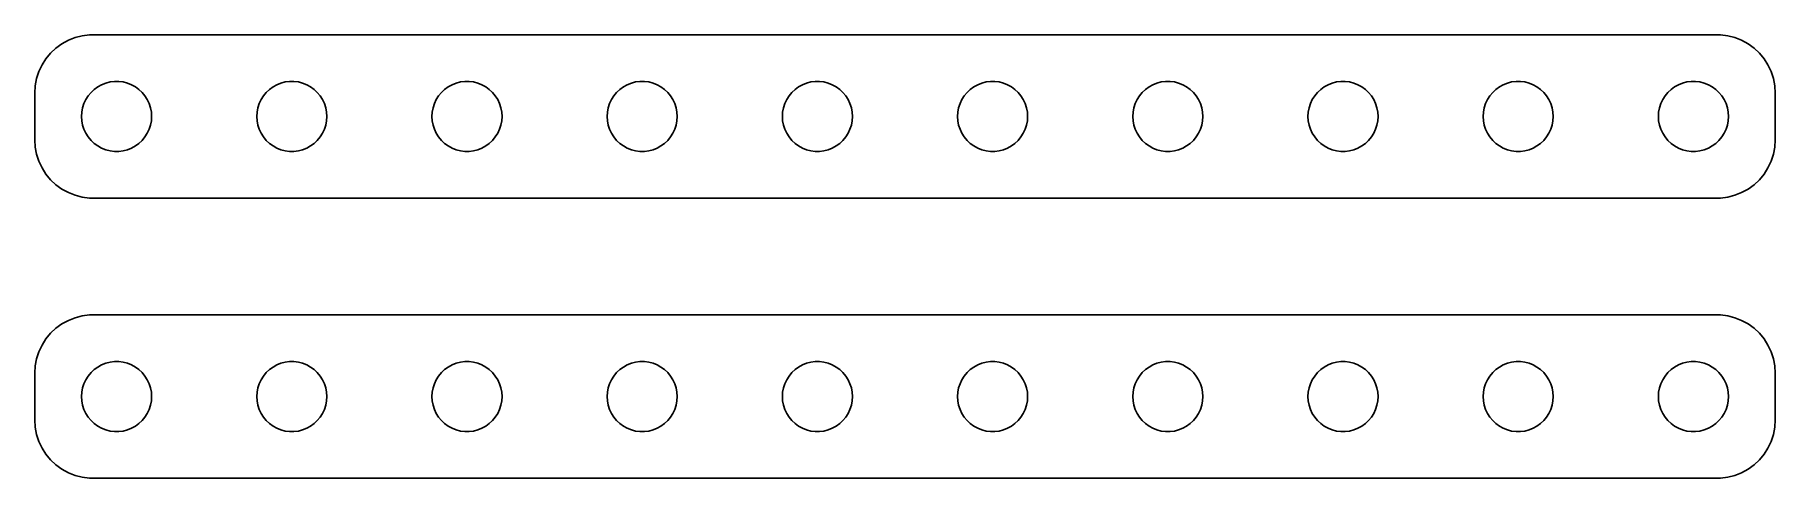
# Model space of a CAD drawing. Header units: metres. Extents: x -74 to 74, y 17 to 55.
import ezdxf

# ---------------------------------------------------------------- set-up
doc = ezdxf.new("R2010")
doc.units = ezdxf.units.M

msp = doc.modelspace()

# ---------------------------------------------------------------- linework, layer by layer
for p, q in [((-72.6871, 53.8526), (-73.1448, 53.4227)), ((-72.1791, 54.2216), (-72.6871, 53.8526)), ((-71.6289, 54.5241), (-72.1791, 54.2216)), ((-71.0451, 54.7553), (-71.6289, 54.5241)), ((-70.4369, 54.9114), (-71.0451, 54.7553)), ((-69.8139, 54.9901), (-70.4369, 54.9114)), ((69.8139, 54.9901), (-69.8139, 54.9901)), ((70.4369, 54.9114), (69.8139, 54.9901)), ((71.0451, 54.7553), (70.4369, 54.9114)), ((71.6289, 54.5241), (71.0451, 54.7553)), ((72.1791, 54.2216), (71.6289, 54.5241)), ((72.6871, 53.8526), (72.1791, 54.2216)), ((73.1448, 53.4227), (72.6871, 53.8526)), ((-73.8815, 52.4088), (-74.1489, 51.8406)), ((-73.5451, 52.9389), (-73.8815, 52.4088)), ((-73.1448, 53.4227), (-73.5451, 52.9389)), ((73.5451, 52.9389), (73.1448, 53.4227)), ((73.8815, 52.4088), (73.5451, 52.9389)), ((74.1489, 51.8406), (73.8815, 52.4088)), ((-74.3429, 51.2434), (-74.4606, 50.6267)), ((-74.1489, 51.8406), (-74.3429, 51.2434)), ((-69.1075, 50.533), (-68.7773, 50.7145)), ((-68.7773, 50.7145), (-68.427, 50.8532)), ((-68.427, 50.8532), (-68.0621, 50.9469)), ((-68.0621, 50.9469), (-67.6884, 50.9941)), ((-67.6884, 50.9941), (-67.3116, 50.9941)), ((-67.3116, 50.9941), (-66.9379, 50.9469)), ((-66.9379, 50.9469), (-66.573, 50.8532)), ((-66.573, 50.8532), (-66.2227, 50.7145)), ((-66.2227, 50.7145), (-65.8925, 50.533)), ((-54.1075, 50.533), (-53.7773, 50.7145)), ((-53.7773, 50.7145), (-53.427, 50.8532)), ((-53.427, 50.8532), (-53.0621, 50.9469)), ((-53.0621, 50.9469), (-52.6884, 50.9941)), ((-52.6884, 50.9941), (-52.3116, 50.9941)), ((-52.3116, 50.9941), (-51.9379, 50.9469)), ((-51.9379, 50.9469), (-51.5729, 50.8532)), ((-51.5729, 50.8532), (-51.2227, 50.7145)), ((-51.2227, 50.7145), (-50.8925, 50.533)), ((-39.1075, 50.533), (-38.7773, 50.7145)), ((-38.7773, 50.7145), (-38.427, 50.8532)), ((-38.427, 50.8532), (-38.0621, 50.9469)), ((-38.0621, 50.9469), (-37.6884, 50.9941)), ((-37.6884, 50.9941), (-37.3116, 50.9941)), ((-37.3116, 50.9941), (-36.9379, 50.9469)), ((-36.9379, 50.9469), (-36.5729, 50.8532)), ((-36.5729, 50.8532), (-36.2227, 50.7145)), ((-36.2227, 50.7145), (-35.8925, 50.533)), ((-24.1075, 50.533), (-23.7773, 50.7145)), ((-23.7773, 50.7145), (-23.427, 50.8532)), ((-23.427, 50.8532), (-23.0621, 50.9469)), ((-23.0621, 50.9469), (-22.6884, 50.9941)), ((-22.6884, 50.9941), (-22.3116, 50.9941)), ((-22.3116, 50.9941), (-21.9379, 50.9469)), ((-21.9379, 50.9469), (-21.5729, 50.8532)), ((-21.5729, 50.8532), (-21.2227, 50.7145)), ((-21.2227, 50.7145), (-20.8925, 50.533)), ((-9.10747, 50.533), (-8.77733, 50.7145)), ((-8.77733, 50.7145), (-8.42705, 50.8532)), ((-8.42705, 50.8532), (-8.06213, 50.9469)), ((-8.06213, 50.9469), (-7.68837, 50.9941)), ((-7.68837, 50.9941), (-7.31161, 50.9941)), ((-7.31161, 50.9941), (-6.93785, 50.9469)), ((-6.93785, 50.9469), (-6.57294, 50.8532)), ((-6.57294, 50.8532), (-6.22266, 50.7145)), ((-6.22266, 50.7145), (-5.89252, 50.533)), ((5.89252, 50.533), (6.22266, 50.7145)), ((6.22266, 50.7145), (6.57294, 50.8532)), ((6.57294, 50.8532), (6.93785, 50.9469)), ((6.93785, 50.9469), (7.31161, 50.9941)), ((7.31161, 50.9941), (7.68837, 50.9941)), ((7.68837, 50.9941), (8.06213, 50.9469)), ((8.06213, 50.9469), (8.42705, 50.8532)), ((8.42705, 50.8532), (8.77733, 50.7145)), ((8.77733, 50.7145), (9.10747, 50.533)), ((20.8925, 50.533), (21.2227, 50.7145)), ((21.2227, 50.7145), (21.5729, 50.8532)), ((21.5729, 50.8532), (21.9379, 50.9469)), ((21.9379, 50.9469), (22.3116, 50.9941)), ((22.3116, 50.9941), (22.6884, 50.9941)), ((22.6884, 50.9941), (23.0621, 50.9469)), ((23.0621, 50.9469), (23.427, 50.8532)), ((23.427, 50.8532), (23.7773, 50.7145)), ((23.7773, 50.7145), (24.1075, 50.533)), ((35.8925, 50.533), (36.2227, 50.7145)), ((36.2227, 50.7145), (36.5729, 50.8532)), ((36.5729, 50.8532), (36.9379, 50.9469)), ((36.9379, 50.9469), (37.3116, 50.9941)), ((37.3116, 50.9941), (37.6884, 50.9941)), ((37.6884, 50.9941), (38.0621, 50.9469)), ((38.0621, 50.9469), (38.427, 50.8532)), ((38.427, 50.8532), (38.7773, 50.7145)), ((38.7773, 50.7145), (39.1075, 50.533)), ((50.8925, 50.533), (51.2227, 50.7145)), ((51.2227, 50.7145), (51.5729, 50.8532)), ((51.5729, 50.8532), (51.9379, 50.9469)), ((51.9379, 50.9469), (52.3116, 50.9941)), ((52.3116, 50.9941), (52.6884, 50.9941)), ((52.6884, 50.9941), (53.0621, 50.9469)), ((53.0621, 50.9469), (53.427, 50.8532)), ((53.427, 50.8532), (53.7773, 50.7145)), ((53.7773, 50.7145), (54.1075, 50.533)), ((65.8925, 50.533), (66.2227, 50.7145)), ((66.2227, 50.7145), (66.573, 50.8532)), ((66.573, 50.8532), (66.9379, 50.9469)), ((66.9379, 50.9469), (67.3116, 50.9941)), ((67.3116, 50.9941), (67.6884, 50.9941)), ((67.6884, 50.9941), (68.0621, 50.9469)), ((68.0621, 50.9469), (68.427, 50.8532)), ((68.427, 50.8532), (68.7773, 50.7145)), ((68.7773, 50.7145), (69.1075, 50.533)), ((74.3429, 51.2434), (74.1489, 51.8406)), ((74.4606, 50.6267), (74.3429, 51.2434)), ((-74.4606, 50.6267), (-74.5, 50)), ((-74.5, 50), (-74.5, 46)), ((-70.2893, 49.1044), (-70.1289, 49.4453)), ((-70.1289, 49.4453), (-69.927, 49.7634)), ((-69.927, 49.7634), (-69.6869, 50.0536)), ((-69.6869, 50.0536), (-69.4123, 50.3115)), ((-69.4123, 50.3115), (-69.1075, 50.533)), ((-65.8925, 50.533), (-65.5877, 50.3115)), ((-65.5877, 50.3115), (-65.3131, 50.0536)), ((-65.3131, 50.0536), (-65.073, 49.7634)), ((-65.073, 49.7634), (-64.8711, 49.4453)), ((-64.8711, 49.4453), (-64.7107, 49.1044)), ((-55.2893, 49.1044), (-55.1289, 49.4453)), ((-55.1289, 49.4453), (-54.927, 49.7634)), ((-54.927, 49.7634), (-54.6869, 50.0536)), ((-54.6869, 50.0536), (-54.4123, 50.3115)), ((-54.4123, 50.3115), (-54.1075, 50.533)), ((-50.8925, 50.533), (-50.5877, 50.3115)), ((-50.5877, 50.3115), (-50.3131, 50.0536)), ((-50.3131, 50.0536), (-50.0729, 49.7634)), ((-50.0729, 49.7634), (-49.8711, 49.4453)), ((-49.8711, 49.4453), (-49.7107, 49.1044)), ((-40.2893, 49.1044), (-40.1289, 49.4453)), ((-40.1289, 49.4453), (-39.927, 49.7634)), ((-39.927, 49.7634), (-39.6869, 50.0536)), ((-39.6869, 50.0536), (-39.4123, 50.3115)), ((-39.4123, 50.3115), (-39.1075, 50.533)), ((-35.8925, 50.533), (-35.5877, 50.3115)), ((-35.5877, 50.3115), (-35.3131, 50.0536)), ((-35.3131, 50.0536), (-35.0729, 49.7634)), ((-35.0729, 49.7634), (-34.8711, 49.4453)), ((-34.8711, 49.4453), (-34.7107, 49.1044)), ((-25.2893, 49.1044), (-25.1289, 49.4453)), ((-25.1289, 49.4453), (-24.927, 49.7634)), ((-24.927, 49.7634), (-24.6869, 50.0536)), ((-24.6869, 50.0536), (-24.4123, 50.3115)), ((-24.4123, 50.3115), (-24.1075, 50.533)), ((-20.8925, 50.533), (-20.5877, 50.3115)), ((-20.5877, 50.3115), (-20.3131, 50.0536)), ((-20.3131, 50.0536), (-20.0729, 49.7634)), ((-20.0729, 49.7634), (-19.8711, 49.4453)), ((-19.8711, 49.4453), (-19.7107, 49.1044)), ((-10.2893, 49.1044), (-10.1289, 49.4453)), ((-10.1289, 49.4453), (-9.92705, 49.7634)), ((-9.92705, 49.7634), (-9.6869, 50.0536)), ((-9.6869, 50.0536), (-9.41226, 50.3115)), ((-9.41226, 50.3115), (-9.10747, 50.533)), ((-5.89252, 50.533), (-5.58772, 50.3115)), ((-5.58772, 50.3115), (-5.31308, 50.0536)), ((-5.31308, 50.0536), (-5.07294, 49.7634)), ((-5.07294, 49.7634), (-4.87108, 49.4453)), ((-4.87108, 49.4453), (-4.71066, 49.1044)), ((4.71066, 49.1044), (4.87108, 49.4453)), ((4.87108, 49.4453), (5.07294, 49.7634)), ((5.07294, 49.7634), (5.31308, 50.0536)), ((5.31308, 50.0536), (5.58772, 50.3115)), ((5.58772, 50.3115), (5.89252, 50.533)), ((9.10747, 50.533), (9.41226, 50.3115)), ((9.41226, 50.3115), (9.6869, 50.0536)), ((9.6869, 50.0536), (9.92705, 49.7634)), ((9.92705, 49.7634), (10.1289, 49.4453)), ((10.1289, 49.4453), (10.2893, 49.1044)), ((19.7107, 49.1044), (19.8711, 49.4453)), ((19.8711, 49.4453), (20.0729, 49.7634)), ((20.0729, 49.7634), (20.3131, 50.0536)), ((20.3131, 50.0536), (20.5877, 50.3115)), ((20.5877, 50.3115), (20.8925, 50.533)), ((24.1075, 50.533), (24.4123, 50.3115)), ((24.4123, 50.3115), (24.6869, 50.0536)), ((24.6869, 50.0536), (24.927, 49.7634)), ((24.927, 49.7634), (25.1289, 49.4453)), ((25.1289, 49.4453), (25.2893, 49.1044)), ((34.7107, 49.1044), (34.8711, 49.4453)), ((34.8711, 49.4453), (35.0729, 49.7634)), ((35.0729, 49.7634), (35.3131, 50.0536)), ((35.3131, 50.0536), (35.5877, 50.3115)), ((35.5877, 50.3115), (35.8925, 50.533)), ((39.1075, 50.533), (39.4123, 50.3115)), ((39.4123, 50.3115), (39.6869, 50.0536)), ((39.6869, 50.0536), (39.927, 49.7634)), ((39.927, 49.7634), (40.1289, 49.4453)), ((40.1289, 49.4453), (40.2893, 49.1044)), ((49.7107, 49.1044), (49.8711, 49.4453)), ((49.8711, 49.4453), (50.0729, 49.7634)), ((50.0729, 49.7634), (50.3131, 50.0536)), ((50.3131, 50.0536), (50.5877, 50.3115)), ((50.5877, 50.3115), (50.8925, 50.533)), ((54.1075, 50.533), (54.4123, 50.3115)), ((54.4123, 50.3115), (54.6869, 50.0536)), ((54.6869, 50.0536), (54.927, 49.7634)), ((54.927, 49.7634), (55.1289, 49.4453)), ((55.1289, 49.4453), (55.2893, 49.1044)), ((64.7107, 49.1044), (64.8711, 49.4453)), ((64.8711, 49.4453), (65.073, 49.7634)), ((65.073, 49.7634), (65.3131, 50.0536)), ((65.3131, 50.0536), (65.5877, 50.3115)), ((65.5877, 50.3115), (65.8925, 50.533)), ((69.1075, 50.533), (69.4123, 50.3115)), ((69.4123, 50.3115), (69.6869, 50.0536)), ((69.6869, 50.0536), (69.927, 49.7634)), ((69.927, 49.7634), (70.1289, 49.4453)), ((70.1289, 49.4453), (70.2893, 49.1044)), ((74.5, 50), (74.4606, 50.6267)), ((74.5, 46), (74.5, 50)), ((-70.5, 48), (-70.4763, 48.376)), ((-70.4763, 47.624), (-70.5, 48)), ((-70.4763, 48.376), (-70.4057, 48.7461)), ((-70.4057, 48.7461), (-70.2893, 49.1044)), ((-64.7107, 49.1044), (-64.5943, 48.7461)), ((-64.5943, 48.7461), (-64.5237, 48.376)), ((-64.5237, 48.376), (-64.5, 48)), ((-64.5, 48), (-64.5237, 47.624)), ((-55.5, 48), (-55.4763, 48.376)), ((-55.4763, 47.624), (-55.5, 48)), ((-55.4763, 48.376), (-55.4057, 48.7461)), ((-55.4057, 48.7461), (-55.2893, 49.1044)), ((-49.7107, 49.1044), (-49.5942, 48.7461)), ((-49.5942, 48.7461), (-49.5237, 48.376)), ((-49.5237, 48.376), (-49.5, 48)), ((-49.5, 48), (-49.5237, 47.624)), ((-40.5, 48), (-40.4763, 48.376)), ((-40.4763, 47.624), (-40.5, 48)), ((-40.4763, 48.376), (-40.4057, 48.7461)), ((-40.4057, 48.7461), (-40.2893, 49.1044)), ((-34.7107, 49.1044), (-34.5942, 48.7461)), ((-34.5942, 48.7461), (-34.5237, 48.376)), ((-34.5237, 48.376), (-34.5, 48)), ((-34.5, 48), (-34.5237, 47.624)), ((-25.5, 48), (-25.4763, 48.376)), ((-25.4763, 47.624), (-25.5, 48)), ((-25.4763, 48.376), (-25.4057, 48.7461)), ((-25.4057, 48.7461), (-25.2893, 49.1044)), ((-19.7107, 49.1044), (-19.5942, 48.7461)), ((-19.5942, 48.7461), (-19.5237, 48.376)), ((-19.5237, 48.376), (-19.5, 48)), ((-19.5, 48), (-19.5237, 47.624)), ((-10.5, 48), (-10.4763, 48.376)), ((-10.4763, 47.624), (-10.5, 48)), ((-10.4763, 48.376), (-10.4057, 48.7461)), ((-10.4057, 48.7461), (-10.2893, 49.1044)), ((-4.71066, 49.1044), (-4.59424, 48.7461)), ((-4.59424, 48.7461), (-4.52365, 48.376)), ((-4.52365, 48.376), (-4.5, 48)), ((-4.5, 48), (-4.52365, 47.624)), ((4.5, 48), (4.52365, 48.376)), ((4.52365, 47.624), (4.5, 48)), ((4.52365, 48.376), (4.59424, 48.7461)), ((4.59424, 48.7461), (4.71066, 49.1044)), ((10.2893, 49.1044), (10.4057, 48.7461)), ((10.4057, 48.7461), (10.4763, 48.376)), ((10.4763, 48.376), (10.5, 48)), ((10.5, 48), (10.4763, 47.624)), ((19.5, 48), (19.5237, 48.376)), ((19.5237, 47.624), (19.5, 48)), ((19.5237, 48.376), (19.5942, 48.7461)), ((19.5942, 48.7461), (19.7107, 49.1044)), ((25.2893, 49.1044), (25.4057, 48.7461)), ((25.4057, 48.7461), (25.4763, 48.376)), ((25.4763, 48.376), (25.5, 48)), ((25.5, 48), (25.4763, 47.624)), ((34.5, 48), (34.5237, 48.376)), ((34.5237, 47.624), (34.5, 48)), ((34.5237, 48.376), (34.5942, 48.7461)), ((34.5942, 48.7461), (34.7107, 49.1044)), ((40.2893, 49.1044), (40.4057, 48.7461)), ((40.4057, 48.7461), (40.4763, 48.376)), ((40.4763, 48.376), (40.5, 48)), ((40.5, 48), (40.4763, 47.624)), ((49.5, 48), (49.5237, 48.376)), ((49.5237, 47.624), (49.5, 48)), ((49.5237, 48.376), (49.5942, 48.7461)), ((49.5942, 48.7461), (49.7107, 49.1044)), ((55.2893, 49.1044), (55.4057, 48.7461)), ((55.4057, 48.7461), (55.4763, 48.376)), ((55.4763, 48.376), (55.5, 48)), ((55.5, 48), (55.4763, 47.624)), ((64.5, 48), (64.5237, 48.376)), ((64.5237, 47.624), (64.5, 48)), ((64.5237, 48.376), (64.5943, 48.7461)), ((64.5943, 48.7461), (64.7107, 49.1044)), ((70.2893, 49.1044), (70.4057, 48.7461)), ((70.4057, 48.7461), (70.4763, 48.376)), ((70.4763, 48.376), (70.5, 48)), ((70.5, 48), (70.4763, 47.624)), ((-70.4057, 47.2539), (-70.4763, 47.624)), ((-70.2893, 46.8956), (-70.4057, 47.2539)), ((-70.1289, 46.5547), (-70.2893, 46.8956)), ((-69.927, 46.2366), (-70.1289, 46.5547)), ((-69.6869, 45.9464), (-69.927, 46.2366)), ((-65.073, 46.2366), (-65.3131, 45.9464)), ((-64.8711, 46.5547), (-65.073, 46.2366)), ((-64.7107, 46.8956), (-64.8711, 46.5547)), ((-64.5943, 47.2539), (-64.7107, 46.8956)), ((-64.5237, 47.624), (-64.5943, 47.2539)), ((-55.4057, 47.2539), (-55.4763, 47.624)), ((-55.2893, 46.8956), (-55.4057, 47.2539)), ((-55.1289, 46.5547), (-55.2893, 46.8956)), ((-54.927, 46.2366), (-55.1289, 46.5547)), ((-54.6869, 45.9464), (-54.927, 46.2366)), ((-50.0729, 46.2366), (-50.3131, 45.9464)), ((-49.8711, 46.5547), (-50.0729, 46.2366)), ((-49.7107, 46.8956), (-49.8711, 46.5547)), ((-49.5942, 47.2539), (-49.7107, 46.8956)), ((-49.5237, 47.624), (-49.5942, 47.2539)), ((-40.4057, 47.2539), (-40.4763, 47.624)), ((-40.2893, 46.8956), (-40.4057, 47.2539)), ((-40.1289, 46.5547), (-40.2893, 46.8956)), ((-39.927, 46.2366), (-40.1289, 46.5547)), ((-39.6869, 45.9464), (-39.927, 46.2366)), ((-35.0729, 46.2366), (-35.3131, 45.9464)), ((-34.8711, 46.5547), (-35.0729, 46.2366)), ((-34.7107, 46.8956), (-34.8711, 46.5547)), ((-34.5942, 47.2539), (-34.7107, 46.8956)), ((-34.5237, 47.624), (-34.5942, 47.2539)), ((-25.4057, 47.2539), (-25.4763, 47.624)), ((-25.2893, 46.8956), (-25.4057, 47.2539)), ((-25.1289, 46.5547), (-25.2893, 46.8956)), ((-24.927, 46.2366), (-25.1289, 46.5547)), ((-24.6869, 45.9464), (-24.927, 46.2366)), ((-20.0729, 46.2366), (-20.3131, 45.9464)), ((-19.8711, 46.5547), (-20.0729, 46.2366)), ((-19.7107, 46.8956), (-19.8711, 46.5547)), ((-19.5942, 47.2539), (-19.7107, 46.8956)), ((-19.5237, 47.624), (-19.5942, 47.2539)), ((-10.4057, 47.2539), (-10.4763, 47.624)), ((-10.2893, 46.8956), (-10.4057, 47.2539)), ((-10.1289, 46.5547), (-10.2893, 46.8956)), ((-9.92705, 46.2366), (-10.1289, 46.5547)), ((-9.6869, 45.9464), (-9.92705, 46.2366)), ((-5.07294, 46.2366), (-5.31308, 45.9464)), ((-4.87108, 46.5547), (-5.07294, 46.2366)), ((-4.71066, 46.8956), (-4.87108, 46.5547)), ((-4.59424, 47.2539), (-4.71066, 46.8956)), ((-4.52365, 47.624), (-4.59424, 47.2539)), ((4.59424, 47.2539), (4.52365, 47.624)), ((4.71066, 46.8956), (4.59424, 47.2539)), ((4.87108, 46.5547), (4.71066, 46.8956)), ((5.07294, 46.2366), (4.87108, 46.5547)), ((5.31308, 45.9464), (5.07294, 46.2366)), ((9.92705, 46.2366), (9.6869, 45.9464)), ((10.1289, 46.5547), (9.92705, 46.2366)), ((10.2893, 46.8956), (10.1289, 46.5547)), ((10.4057, 47.2539), (10.2893, 46.8956)), ((10.4763, 47.624), (10.4057, 47.2539)), ((19.5942, 47.2539), (19.5237, 47.624)), ((19.7107, 46.8956), (19.5942, 47.2539)), ((19.8711, 46.5547), (19.7107, 46.8956)), ((20.0729, 46.2366), (19.8711, 46.5547)), ((20.3131, 45.9464), (20.0729, 46.2366)), ((24.927, 46.2366), (24.6869, 45.9464)), ((25.1289, 46.5547), (24.927, 46.2366)), ((25.2893, 46.8956), (25.1289, 46.5547)), ((25.4057, 47.2539), (25.2893, 46.8956)), ((25.4763, 47.624), (25.4057, 47.2539)), ((34.5942, 47.2539), (34.5237, 47.624)), ((34.7107, 46.8956), (34.5942, 47.2539)), ((34.8711, 46.5547), (34.7107, 46.8956)), ((35.0729, 46.2366), (34.8711, 46.5547)), ((35.3131, 45.9464), (35.0729, 46.2366)), ((39.927, 46.2366), (39.6869, 45.9464)), ((40.1289, 46.5547), (39.927, 46.2366)), ((40.2893, 46.8956), (40.1289, 46.5547)), ((40.4057, 47.2539), (40.2893, 46.8956)), ((40.4763, 47.624), (40.4057, 47.2539)), ((49.5942, 47.2539), (49.5237, 47.624)), ((49.7107, 46.8956), (49.5942, 47.2539)), ((49.8711, 46.5547), (49.7107, 46.8956)), ((50.0729, 46.2366), (49.8711, 46.5547)), ((50.3131, 45.9464), (50.0729, 46.2366)), ((54.927, 46.2366), (54.6869, 45.9464)), ((55.1289, 46.5547), (54.927, 46.2366)), ((55.2893, 46.8956), (55.1289, 46.5547)), ((55.4057, 47.2539), (55.2893, 46.8956)), ((55.4763, 47.624), (55.4057, 47.2539)), ((64.5943, 47.2539), (64.5237, 47.624)), ((64.7107, 46.8956), (64.5943, 47.2539)), ((64.8711, 46.5547), (64.7107, 46.8956)), ((65.073, 46.2366), (64.8711, 46.5547)), ((65.3131, 45.9464), (65.073, 46.2366)), ((69.927, 46.2366), (69.6869, 45.9464)), ((70.1289, 46.5547), (69.927, 46.2366)), ((70.2893, 46.8956), (70.1289, 46.5547)), ((70.4057, 47.2539), (70.2893, 46.8956)), ((70.4763, 47.624), (70.4057, 47.2539)), ((-74.5, 46), (-74.4606, 45.3733)), ((-74.4606, 45.3733), (-74.3429, 44.7566)), ((-74.3429, 44.7566), (-74.1489, 44.1594)), ((-69.4123, 45.6885), (-69.6869, 45.9464)), ((-69.1075, 45.467), (-69.4123, 45.6885)), ((-68.7773, 45.2855), (-69.1075, 45.467)), ((-68.427, 45.1468), (-68.7773, 45.2855)), ((-68.0621, 45.0531), (-68.427, 45.1468)), ((-67.6884, 45.0059), (-68.0621, 45.0531)), ((-67.3116, 45.0059), (-67.6884, 45.0059)), ((-66.9379, 45.0531), (-67.3116, 45.0059)), ((-66.573, 45.1468), (-66.9379, 45.0531)), ((-66.2227, 45.2855), (-66.573, 45.1468)), ((-65.8925, 45.467), (-66.2227, 45.2855)), ((-65.5877, 45.6885), (-65.8925, 45.467)), ((-65.3131, 45.9464), (-65.5877, 45.6885)), ((-54.4123, 45.6885), (-54.6869, 45.9464)), ((-54.1075, 45.467), (-54.4123, 45.6885)), ((-53.7773, 45.2855), (-54.1075, 45.467)), ((-53.427, 45.1468), (-53.7773, 45.2855)), ((-53.0621, 45.0531), (-53.427, 45.1468)), ((-52.6884, 45.0059), (-53.0621, 45.0531)), ((-52.3116, 45.0059), (-52.6884, 45.0059)), ((-51.9379, 45.0531), (-52.3116, 45.0059)), ((-51.5729, 45.1468), (-51.9379, 45.0531)), ((-51.2227, 45.2855), (-51.5729, 45.1468)), ((-50.8925, 45.467), (-51.2227, 45.2855)), ((-50.5877, 45.6885), (-50.8925, 45.467)), ((-50.3131, 45.9464), (-50.5877, 45.6885)), ((-39.4123, 45.6885), (-39.6869, 45.9464)), ((-39.1075, 45.467), (-39.4123, 45.6885)), ((-38.7773, 45.2855), (-39.1075, 45.467)), ((-38.427, 45.1468), (-38.7773, 45.2855)), ((-38.0621, 45.0531), (-38.427, 45.1468)), ((-37.6884, 45.0059), (-38.0621, 45.0531)), ((-37.3116, 45.0059), (-37.6884, 45.0059)), ((-36.9379, 45.0531), (-37.3116, 45.0059)), ((-36.5729, 45.1468), (-36.9379, 45.0531)), ((-36.2227, 45.2855), (-36.5729, 45.1468)), ((-35.8925, 45.467), (-36.2227, 45.2855)), ((-35.5877, 45.6885), (-35.8925, 45.467)), ((-35.3131, 45.9464), (-35.5877, 45.6885)), ((-24.4123, 45.6885), (-24.6869, 45.9464)), ((-24.1075, 45.467), (-24.4123, 45.6885)), ((-23.7773, 45.2855), (-24.1075, 45.467)), ((-23.427, 45.1468), (-23.7773, 45.2855)), ((-23.0621, 45.0531), (-23.427, 45.1468)), ((-22.6884, 45.0059), (-23.0621, 45.0531)), ((-22.3116, 45.0059), (-22.6884, 45.0059)), ((-21.9379, 45.0531), (-22.3116, 45.0059)), ((-21.5729, 45.1468), (-21.9379, 45.0531)), ((-21.2227, 45.2855), (-21.5729, 45.1468)), ((-20.8925, 45.467), (-21.2227, 45.2855)), ((-20.5877, 45.6885), (-20.8925, 45.467)), ((-20.3131, 45.9464), (-20.5877, 45.6885)), ((-9.41226, 45.6885), (-9.6869, 45.9464)), ((-9.10747, 45.467), (-9.41226, 45.6885)), ((-8.77733, 45.2855), (-9.10747, 45.467)), ((-8.42705, 45.1468), (-8.77733, 45.2855)), ((-8.06213, 45.0531), (-8.42705, 45.1468)), ((-7.68837, 45.0059), (-8.06213, 45.0531)), ((-7.31161, 45.0059), (-7.68837, 45.0059)), ((-6.93785, 45.0531), (-7.31161, 45.0059)), ((-6.57294, 45.1468), (-6.93785, 45.0531)), ((-6.22266, 45.2855), (-6.57294, 45.1468)), ((-5.89252, 45.467), (-6.22266, 45.2855)), ((-5.58772, 45.6885), (-5.89252, 45.467)), ((-5.31308, 45.9464), (-5.58772, 45.6885)), ((5.58772, 45.6885), (5.31308, 45.9464)), ((5.89252, 45.467), (5.58772, 45.6885)), ((6.22266, 45.2855), (5.89252, 45.467)), ((6.57294, 45.1468), (6.22266, 45.2855)), ((6.93785, 45.0531), (6.57294, 45.1468)), ((7.31161, 45.0059), (6.93785, 45.0531)), ((7.68837, 45.0059), (7.31161, 45.0059)), ((8.06213, 45.0531), (7.68837, 45.0059)), ((8.42705, 45.1468), (8.06213, 45.0531)), ((8.77733, 45.2855), (8.42705, 45.1468)), ((9.10747, 45.467), (8.77733, 45.2855)), ((9.41226, 45.6885), (9.10747, 45.467)), ((9.6869, 45.9464), (9.41226, 45.6885)), ((20.5877, 45.6885), (20.3131, 45.9464)), ((20.8925, 45.467), (20.5877, 45.6885)), ((21.2227, 45.2855), (20.8925, 45.467)), ((21.5729, 45.1468), (21.2227, 45.2855)), ((21.9379, 45.0531), (21.5729, 45.1468)), ((22.3116, 45.0059), (21.9379, 45.0531)), ((22.6884, 45.0059), (22.3116, 45.0059)), ((23.0621, 45.0531), (22.6884, 45.0059)), ((23.427, 45.1468), (23.0621, 45.0531)), ((23.7773, 45.2855), (23.427, 45.1468)), ((24.1075, 45.467), (23.7773, 45.2855)), ((24.4123, 45.6885), (24.1075, 45.467)), ((24.6869, 45.9464), (24.4123, 45.6885)), ((35.5877, 45.6885), (35.3131, 45.9464)), ((35.8925, 45.467), (35.5877, 45.6885)), ((36.2227, 45.2855), (35.8925, 45.467)), ((36.5729, 45.1468), (36.2227, 45.2855)), ((36.9379, 45.0531), (36.5729, 45.1468)), ((37.3116, 45.0059), (36.9379, 45.0531)), ((37.6884, 45.0059), (37.3116, 45.0059)), ((38.0621, 45.0531), (37.6884, 45.0059)), ((38.427, 45.1468), (38.0621, 45.0531)), ((38.7773, 45.2855), (38.427, 45.1468)), ((39.1075, 45.467), (38.7773, 45.2855)), ((39.4123, 45.6885), (39.1075, 45.467)), ((39.6869, 45.9464), (39.4123, 45.6885)), ((50.5877, 45.6885), (50.3131, 45.9464)), ((50.8925, 45.467), (50.5877, 45.6885)), ((51.2227, 45.2855), (50.8925, 45.467)), ((51.5729, 45.1468), (51.2227, 45.2855)), ((51.9379, 45.0531), (51.5729, 45.1468)), ((52.3116, 45.0059), (51.9379, 45.0531)), ((52.6884, 45.0059), (52.3116, 45.0059)), ((53.0621, 45.0531), (52.6884, 45.0059)), ((53.427, 45.1468), (53.0621, 45.0531)), ((53.7773, 45.2855), (53.427, 45.1468)), ((54.1075, 45.467), (53.7773, 45.2855)), ((54.4123, 45.6885), (54.1075, 45.467)), ((54.6869, 45.9464), (54.4123, 45.6885)), ((65.5877, 45.6885), (65.3131, 45.9464)), ((65.8925, 45.467), (65.5877, 45.6885)), ((66.2227, 45.2855), (65.8925, 45.467)), ((66.573, 45.1468), (66.2227, 45.2855)), ((66.9379, 45.0531), (66.573, 45.1468)), ((67.3116, 45.0059), (66.9379, 45.0531)), ((67.6884, 45.0059), (67.3116, 45.0059)), ((68.0621, 45.0531), (67.6884, 45.0059)), ((68.427, 45.1468), (68.0621, 45.0531)), ((68.7773, 45.2855), (68.427, 45.1468)), ((69.1075, 45.467), (68.7773, 45.2855)), ((69.4123, 45.6885), (69.1075, 45.467)), ((69.6869, 45.9464), (69.4123, 45.6885)), ((74.1489, 44.1594), (74.3429, 44.7566)), ((74.3429, 44.7566), (74.4606, 45.3733)), ((74.4606, 45.3733), (74.5, 46)), ((-74.1489, 44.1594), (-73.8815, 43.5912)), ((-73.8815, 43.5912), (-73.5451, 43.0611)), ((73.5451, 43.0611), (73.8815, 43.5912)), ((73.8815, 43.5912), (74.1489, 44.1594)), ((-73.5451, 43.0611), (-73.1448, 42.5773)), ((-73.1448, 42.5773), (-72.6871, 42.1474)), ((-72.6871, 42.1474), (-72.1791, 41.7784)), ((-72.1791, 41.7784), (-71.6289, 41.4759)), ((71.6289, 41.4759), (72.1791, 41.7784)), ((72.1791, 41.7784), (72.6871, 42.1474)), ((72.6871, 42.1474), (73.1448, 42.5773)), ((73.1448, 42.5773), (73.5451, 43.0611)), ((-71.6289, 41.4759), (-71.0451, 41.2447)), ((-71.0451, 41.2447), (-70.4369, 41.0886)), ((-70.4369, 41.0886), (-69.8139, 41.0099)), ((-69.8139, 41.0099), (69.8139, 41.0099)), ((69.8139, 41.0099), (70.4369, 41.0886)), ((70.4369, 41.0886), (71.0451, 41.2447)), ((71.0451, 41.2447), (71.6289, 41.4759)), ((-72.6871, 29.8526), (-73.1448, 29.4227)), ((-72.1791, 30.2216), (-72.6871, 29.8526)), ((-71.6289, 30.5241), (-72.1791, 30.2216)), ((-71.0451, 30.7553), (-71.6289, 30.5241)), ((-70.4369, 30.9114), (-71.0451, 30.7553)), ((-69.8139, 30.9901), (-70.4369, 30.9114)), ((69.8139, 30.9901), (-69.8139, 30.9901)), ((70.4369, 30.9114), (69.8139, 30.9901)), ((71.0451, 30.7553), (70.4369, 30.9114)), ((71.6289, 30.5241), (71.0451, 30.7553)), ((72.1791, 30.2216), (71.6289, 30.5241)), ((72.6871, 29.8526), (72.1791, 30.2216)), ((73.1448, 29.4227), (72.6871, 29.8526)), ((-73.8815, 28.4088), (-74.1489, 27.8406)), ((-73.5451, 28.9389), (-73.8815, 28.4088)), ((-73.1448, 29.4227), (-73.5451, 28.9389)), ((73.5451, 28.9389), (73.1448, 29.4227)), ((73.8815, 28.4088), (73.5451, 28.9389)), ((74.1489, 27.8406), (73.8815, 28.4088)), ((-74.3429, 27.2434), (-74.4606, 26.6267)), ((-74.1489, 27.8406), (-74.3429, 27.2434)), ((-68.7773, 26.7145), (-68.427, 26.8532)), ((-68.427, 26.8532), (-68.0621, 26.9469)), ((-68.0621, 26.9469), (-67.6884, 26.9941)), ((-67.6884, 26.9941), (-67.3116, 26.9941)), ((-67.3116, 26.9941), (-66.9379, 26.9469)), ((-66.9379, 26.9469), (-66.573, 26.8532)), ((-66.573, 26.8532), (-66.2227, 26.7145)), ((-53.7773, 26.7145), (-53.427, 26.8532)), ((-53.427, 26.8532), (-53.0621, 26.9469)), ((-53.0621, 26.9469), (-52.6884, 26.9941)), ((-52.6884, 26.9941), (-52.3116, 26.9941)), ((-52.3116, 26.9941), (-51.9379, 26.9469)), ((-51.9379, 26.9469), (-51.5729, 26.8532)), ((-51.5729, 26.8532), (-51.2227, 26.7145)), ((-38.7773, 26.7145), (-38.427, 26.8532)), ((-38.427, 26.8532), (-38.0621, 26.9469)), ((-38.0621, 26.9469), (-37.6884, 26.9941)), ((-37.6884, 26.9941), (-37.3116, 26.9941)), ((-37.3116, 26.9941), (-36.9379, 26.9469)), ((-36.9379, 26.9469), (-36.5729, 26.8532)), ((-36.5729, 26.8532), (-36.2227, 26.7145)), ((-23.7773, 26.7145), (-23.427, 26.8532)), ((-23.427, 26.8532), (-23.0621, 26.9469)), ((-23.0621, 26.9469), (-22.6884, 26.9941)), ((-22.6884, 26.9941), (-22.3116, 26.9941)), ((-22.3116, 26.9941), (-21.9379, 26.9469)), ((-21.9379, 26.9469), (-21.5729, 26.8532)), ((-21.5729, 26.8532), (-21.2227, 26.7145)), ((-8.77733, 26.7145), (-8.42705, 26.8532)), ((-8.42705, 26.8532), (-8.06213, 26.9469)), ((-8.06213, 26.9469), (-7.68837, 26.9941)), ((-7.68837, 26.9941), (-7.31161, 26.9941)), ((-7.31161, 26.9941), (-6.93785, 26.9469)), ((-6.93785, 26.9469), (-6.57294, 26.8532)), ((-6.57294, 26.8532), (-6.22266, 26.7145)), ((6.22266, 26.7145), (6.57294, 26.8532)), ((6.57294, 26.8532), (6.93785, 26.9469)), ((6.93785, 26.9469), (7.31161, 26.9941)), ((7.31161, 26.9941), (7.68837, 26.9941)), ((7.68837, 26.9941), (8.06213, 26.9469)), ((8.06213, 26.9469), (8.42705, 26.8532)), ((8.42705, 26.8532), (8.77733, 26.7145)), ((21.2227, 26.7145), (21.5729, 26.8532)), ((21.5729, 26.8532), (21.9379, 26.9469)), ((21.9379, 26.9469), (22.3116, 26.9941)), ((22.3116, 26.9941), (22.6884, 26.9941)), ((22.6884, 26.9941), (23.0621, 26.9469)), ((23.0621, 26.9469), (23.427, 26.8532)), ((23.427, 26.8532), (23.7773, 26.7145)), ((36.2227, 26.7145), (36.5729, 26.8532)), ((36.5729, 26.8532), (36.9379, 26.9469)), ((36.9379, 26.9469), (37.3116, 26.9941)), ((37.3116, 26.9941), (37.6884, 26.9941)), ((37.6884, 26.9941), (38.0621, 26.9469)), ((38.0621, 26.9469), (38.427, 26.8532)), ((38.427, 26.8532), (38.7773, 26.7145)), ((51.2227, 26.7145), (51.5729, 26.8532)), ((51.5729, 26.8532), (51.9379, 26.9469)), ((51.9379, 26.9469), (52.3116, 26.9941)), ((52.3116, 26.9941), (52.6884, 26.9941)), ((52.6884, 26.9941), (53.0621, 26.9469)), ((53.0621, 26.9469), (53.427, 26.8532)), ((53.427, 26.8532), (53.7773, 26.7145)), ((66.2227, 26.7145), (66.573, 26.8532)), ((66.573, 26.8532), (66.9379, 26.9469)), ((66.9379, 26.9469), (67.3116, 26.9941)), ((67.3116, 26.9941), (67.6884, 26.9941)), ((67.6884, 26.9941), (68.0621, 26.9469)), ((68.0621, 26.9469), (68.427, 26.8532)), ((68.427, 26.8532), (68.7773, 26.7145)), ((74.3429, 27.2434), (74.1489, 27.8406)), ((74.4606, 26.6267), (74.3429, 27.2434)), ((-74.4606, 26.6267), (-74.5, 26)), ((-74.5, 26), (-74.5, 22)), ((-70.2893, 25.1044), (-70.1289, 25.4453)), ((-70.1289, 25.4453), (-69.927, 25.7634)), ((-69.927, 25.7634), (-69.6869, 26.0536)), ((-69.6869, 26.0536), (-69.4123, 26.3115)), ((-69.4123, 26.3115), (-69.1075, 26.533)), ((-69.1075, 26.533), (-68.7773, 26.7145)), ((-66.2227, 26.7145), (-65.8925, 26.533)), ((-65.8925, 26.533), (-65.5877, 26.3115)), ((-65.5877, 26.3115), (-65.3131, 26.0536)), ((-65.3131, 26.0536), (-65.073, 25.7634)), ((-65.073, 25.7634), (-64.8711, 25.4453)), ((-64.8711, 25.4453), (-64.7107, 25.1044)), ((-55.2893, 25.1044), (-55.1289, 25.4453)), ((-55.1289, 25.4453), (-54.927, 25.7634)), ((-54.927, 25.7634), (-54.6869, 26.0536)), ((-54.6869, 26.0536), (-54.4123, 26.3115)), ((-54.4123, 26.3115), (-54.1075, 26.533)), ((-54.1075, 26.533), (-53.7773, 26.7145)), ((-51.2227, 26.7145), (-50.8925, 26.533)), ((-50.8925, 26.533), (-50.5877, 26.3115)), ((-50.5877, 26.3115), (-50.3131, 26.0536)), ((-50.3131, 26.0536), (-50.0729, 25.7634)), ((-50.0729, 25.7634), (-49.8711, 25.4453)), ((-49.8711, 25.4453), (-49.7107, 25.1044)), ((-40.2893, 25.1044), (-40.1289, 25.4453)), ((-40.1289, 25.4453), (-39.927, 25.7634)), ((-39.927, 25.7634), (-39.6869, 26.0536)), ((-39.6869, 26.0536), (-39.4123, 26.3115)), ((-39.4123, 26.3115), (-39.1075, 26.533)), ((-39.1075, 26.533), (-38.7773, 26.7145)), ((-36.2227, 26.7145), (-35.8925, 26.533)), ((-35.8925, 26.533), (-35.5877, 26.3115)), ((-35.5877, 26.3115), (-35.3131, 26.0536)), ((-35.3131, 26.0536), (-35.0729, 25.7634)), ((-35.0729, 25.7634), (-34.8711, 25.4453)), ((-34.8711, 25.4453), (-34.7107, 25.1044)), ((-25.2893, 25.1044), (-25.1289, 25.4453)), ((-25.1289, 25.4453), (-24.927, 25.7634)), ((-24.927, 25.7634), (-24.6869, 26.0536)), ((-24.6869, 26.0536), (-24.4123, 26.3115)), ((-24.4123, 26.3115), (-24.1075, 26.533)), ((-24.1075, 26.533), (-23.7773, 26.7145)), ((-21.2227, 26.7145), (-20.8925, 26.533)), ((-20.8925, 26.533), (-20.5877, 26.3115)), ((-20.5877, 26.3115), (-20.3131, 26.0536)), ((-20.3131, 26.0536), (-20.0729, 25.7634)), ((-20.0729, 25.7634), (-19.8711, 25.4453)), ((-19.8711, 25.4453), (-19.7107, 25.1044)), ((-10.2893, 25.1044), (-10.1289, 25.4453)), ((-10.1289, 25.4453), (-9.92705, 25.7634)), ((-9.92705, 25.7634), (-9.6869, 26.0536)), ((-9.6869, 26.0536), (-9.41226, 26.3115)), ((-9.41226, 26.3115), (-9.10747, 26.533)), ((-9.10747, 26.533), (-8.77733, 26.7145)), ((-6.22266, 26.7145), (-5.89252, 26.533)), ((-5.89252, 26.533), (-5.58772, 26.3115)), ((-5.58772, 26.3115), (-5.31308, 26.0536)), ((-5.31308, 26.0536), (-5.07294, 25.7634)), ((-5.07294, 25.7634), (-4.87108, 25.4453)), ((-4.87108, 25.4453), (-4.71066, 25.1044)), ((4.71066, 25.1044), (4.87108, 25.4453)), ((4.87108, 25.4453), (5.07294, 25.7634)), ((5.07294, 25.7634), (5.31308, 26.0536)), ((5.31308, 26.0536), (5.58772, 26.3115)), ((5.58772, 26.3115), (5.89252, 26.533)), ((5.89252, 26.533), (6.22266, 26.7145)), ((8.77733, 26.7145), (9.10747, 26.533)), ((9.10747, 26.533), (9.41226, 26.3115)), ((9.41226, 26.3115), (9.6869, 26.0536)), ((9.6869, 26.0536), (9.92705, 25.7634)), ((9.92705, 25.7634), (10.1289, 25.4453)), ((10.1289, 25.4453), (10.2893, 25.1044)), ((19.7107, 25.1044), (19.8711, 25.4453)), ((19.8711, 25.4453), (20.0729, 25.7634)), ((20.0729, 25.7634), (20.3131, 26.0536)), ((20.3131, 26.0536), (20.5877, 26.3115)), ((20.5877, 26.3115), (20.8925, 26.533)), ((20.8925, 26.533), (21.2227, 26.7145)), ((23.7773, 26.7145), (24.1075, 26.533)), ((24.1075, 26.533), (24.4123, 26.3115)), ((24.4123, 26.3115), (24.6869, 26.0536)), ((24.6869, 26.0536), (24.927, 25.7634)), ((24.927, 25.7634), (25.1289, 25.4453)), ((25.1289, 25.4453), (25.2893, 25.1044)), ((34.7107, 25.1044), (34.8711, 25.4453)), ((34.8711, 25.4453), (35.0729, 25.7634)), ((35.0729, 25.7634), (35.3131, 26.0536)), ((35.3131, 26.0536), (35.5877, 26.3115)), ((35.5877, 26.3115), (35.8925, 26.533)), ((35.8925, 26.533), (36.2227, 26.7145)), ((38.7773, 26.7145), (39.1075, 26.533)), ((39.1075, 26.533), (39.4123, 26.3115)), ((39.4123, 26.3115), (39.6869, 26.0536)), ((39.6869, 26.0536), (39.927, 25.7634)), ((39.927, 25.7634), (40.1289, 25.4453)), ((40.1289, 25.4453), (40.2893, 25.1044)), ((49.7107, 25.1044), (49.8711, 25.4453)), ((49.8711, 25.4453), (50.0729, 25.7634)), ((50.0729, 25.7634), (50.3131, 26.0536)), ((50.3131, 26.0536), (50.5877, 26.3115)), ((50.5877, 26.3115), (50.8925, 26.533)), ((50.8925, 26.533), (51.2227, 26.7145)), ((53.7773, 26.7145), (54.1075, 26.533)), ((54.1075, 26.533), (54.4123, 26.3115)), ((54.4123, 26.3115), (54.6869, 26.0536)), ((54.6869, 26.0536), (54.927, 25.7634)), ((54.927, 25.7634), (55.1289, 25.4453)), ((55.1289, 25.4453), (55.2893, 25.1044)), ((64.7107, 25.1044), (64.8711, 25.4453)), ((64.8711, 25.4453), (65.073, 25.7634)), ((65.073, 25.7634), (65.3131, 26.0536)), ((65.3131, 26.0536), (65.5877, 26.3115)), ((65.5877, 26.3115), (65.8925, 26.533)), ((65.8925, 26.533), (66.2227, 26.7145)), ((68.7773, 26.7145), (69.1075, 26.533)), ((69.1075, 26.533), (69.4123, 26.3115)), ((69.4123, 26.3115), (69.6869, 26.0536)), ((69.6869, 26.0536), (69.927, 25.7634)), ((69.927, 25.7634), (70.1289, 25.4453)), ((70.1289, 25.4453), (70.2893, 25.1044)), ((74.5, 26), (74.4606, 26.6267)), ((74.5, 22), (74.5, 26)), ((-70.5, 24), (-70.4763, 24.376)), ((-70.4763, 23.624), (-70.5, 24)), ((-70.4763, 24.376), (-70.4057, 24.7461)), ((-70.4057, 24.7461), (-70.2893, 25.1044)), ((-64.7107, 25.1044), (-64.5943, 24.7461)), ((-64.5943, 24.7461), (-64.5237, 24.376)), ((-64.5237, 24.376), (-64.5, 24)), ((-64.5, 24), (-64.5237, 23.624)), ((-55.5, 24), (-55.4763, 24.376)), ((-55.4763, 23.624), (-55.5, 24)), ((-55.4763, 24.376), (-55.4057, 24.7461)), ((-55.4057, 24.7461), (-55.2893, 25.1044)), ((-49.7107, 25.1044), (-49.5942, 24.7461)), ((-49.5942, 24.7461), (-49.5237, 24.376)), ((-49.5237, 24.376), (-49.5, 24)), ((-49.5, 24), (-49.5237, 23.624)), ((-40.5, 24), (-40.4763, 24.376)), ((-40.4763, 23.624), (-40.5, 24)), ((-40.4763, 24.376), (-40.4057, 24.7461)), ((-40.4057, 24.7461), (-40.2893, 25.1044)), ((-34.7107, 25.1044), (-34.5942, 24.7461)), ((-34.5942, 24.7461), (-34.5237, 24.376)), ((-34.5237, 24.376), (-34.5, 24)), ((-34.5, 24), (-34.5237, 23.624)), ((-25.5, 24), (-25.4763, 24.376)), ((-25.4763, 23.624), (-25.5, 24)), ((-25.4763, 24.376), (-25.4057, 24.7461)), ((-25.4057, 24.7461), (-25.2893, 25.1044)), ((-19.7107, 25.1044), (-19.5942, 24.7461)), ((-19.5942, 24.7461), (-19.5237, 24.376)), ((-19.5237, 24.376), (-19.5, 24)), ((-19.5, 24), (-19.5237, 23.624)), ((-10.5, 24), (-10.4763, 24.376)), ((-10.4763, 23.624), (-10.5, 24)), ((-10.4763, 24.376), (-10.4057, 24.7461)), ((-10.4057, 24.7461), (-10.2893, 25.1044)), ((-4.71066, 25.1044), (-4.59424, 24.7461)), ((-4.59424, 24.7461), (-4.52365, 24.376)), ((-4.52365, 24.376), (-4.5, 24)), ((-4.5, 24), (-4.52365, 23.624)), ((4.5, 24), (4.52365, 24.376)), ((4.52365, 23.624), (4.5, 24)), ((4.52365, 24.376), (4.59424, 24.7461)), ((4.59424, 24.7461), (4.71066, 25.1044)), ((10.2893, 25.1044), (10.4057, 24.7461)), ((10.4057, 24.7461), (10.4763, 24.376)), ((10.4763, 24.376), (10.5, 24)), ((10.5, 24), (10.4763, 23.624)), ((19.5, 24), (19.5237, 24.376)), ((19.5237, 23.624), (19.5, 24)), ((19.5237, 24.376), (19.5942, 24.7461)), ((19.5942, 24.7461), (19.7107, 25.1044)), ((25.2893, 25.1044), (25.4057, 24.7461)), ((25.4057, 24.7461), (25.4763, 24.376)), ((25.4763, 24.376), (25.5, 24)), ((25.5, 24), (25.4763, 23.624)), ((34.5, 24), (34.5237, 24.376)), ((34.5237, 23.624), (34.5, 24)), ((34.5237, 24.376), (34.5942, 24.7461)), ((34.5942, 24.7461), (34.7107, 25.1044)), ((40.2893, 25.1044), (40.4057, 24.7461)), ((40.4057, 24.7461), (40.4763, 24.376)), ((40.4763, 24.376), (40.5, 24)), ((40.5, 24), (40.4763, 23.624)), ((49.5, 24), (49.5237, 24.376)), ((49.5237, 23.624), (49.5, 24)), ((49.5237, 24.376), (49.5942, 24.7461)), ((49.5942, 24.7461), (49.7107, 25.1044)), ((55.2893, 25.1044), (55.4057, 24.7461)), ((55.4057, 24.7461), (55.4763, 24.376)), ((55.4763, 24.376), (55.5, 24)), ((55.5, 24), (55.4763, 23.624)), ((64.5, 24), (64.5237, 24.376)), ((64.5237, 23.624), (64.5, 24)), ((64.5237, 24.376), (64.5943, 24.7461)), ((64.5943, 24.7461), (64.7107, 25.1044)), ((70.2893, 25.1044), (70.4057, 24.7461)), ((70.4057, 24.7461), (70.4763, 24.376)), ((70.4763, 24.376), (70.5, 24)), ((70.5, 24), (70.4763, 23.624)), ((-70.4057, 23.2539), (-70.4763, 23.624)), ((-70.2893, 22.8956), (-70.4057, 23.2539)), ((-70.1289, 22.5547), (-70.2893, 22.8956)), ((-69.927, 22.2366), (-70.1289, 22.5547)), ((-64.8711, 22.5547), (-65.073, 22.2366)), ((-64.7107, 22.8956), (-64.8711, 22.5547)), ((-64.5943, 23.2539), (-64.7107, 22.8956)), ((-64.5237, 23.624), (-64.5943, 23.2539)), ((-55.4057, 23.2539), (-55.4763, 23.624)), ((-55.2893, 22.8956), (-55.4057, 23.2539)), ((-55.1289, 22.5547), (-55.2893, 22.8956)), ((-54.927, 22.2366), (-55.1289, 22.5547)), ((-49.8711, 22.5547), (-50.0729, 22.2366)), ((-49.7107, 22.8956), (-49.8711, 22.5547)), ((-49.5942, 23.2539), (-49.7107, 22.8956)), ((-49.5237, 23.624), (-49.5942, 23.2539)), ((-40.4057, 23.2539), (-40.4763, 23.624)), ((-40.2893, 22.8956), (-40.4057, 23.2539)), ((-40.1289, 22.5547), (-40.2893, 22.8956)), ((-39.927, 22.2366), (-40.1289, 22.5547)), ((-34.8711, 22.5547), (-35.0729, 22.2366)), ((-34.7107, 22.8956), (-34.8711, 22.5547)), ((-34.5942, 23.2539), (-34.7107, 22.8956)), ((-34.5237, 23.624), (-34.5942, 23.2539)), ((-25.4057, 23.2539), (-25.4763, 23.624)), ((-25.2893, 22.8956), (-25.4057, 23.2539)), ((-25.1289, 22.5547), (-25.2893, 22.8956)), ((-24.927, 22.2366), (-25.1289, 22.5547)), ((-19.8711, 22.5547), (-20.0729, 22.2366)), ((-19.7107, 22.8956), (-19.8711, 22.5547)), ((-19.5942, 23.2539), (-19.7107, 22.8956)), ((-19.5237, 23.624), (-19.5942, 23.2539)), ((-10.4057, 23.2539), (-10.4763, 23.624)), ((-10.2893, 22.8956), (-10.4057, 23.2539)), ((-10.1289, 22.5547), (-10.2893, 22.8956)), ((-9.92705, 22.2366), (-10.1289, 22.5547)), ((-4.87108, 22.5547), (-5.07294, 22.2366)), ((-4.71066, 22.8956), (-4.87108, 22.5547)), ((-4.59424, 23.2539), (-4.71066, 22.8956)), ((-4.52365, 23.624), (-4.59424, 23.2539)), ((4.59424, 23.2539), (4.52365, 23.624)), ((4.71066, 22.8956), (4.59424, 23.2539)), ((4.87108, 22.5547), (4.71066, 22.8956)), ((5.07294, 22.2366), (4.87108, 22.5547)), ((10.1289, 22.5547), (9.92705, 22.2366)), ((10.2893, 22.8956), (10.1289, 22.5547)), ((10.4057, 23.2539), (10.2893, 22.8956)), ((10.4763, 23.624), (10.4057, 23.2539)), ((19.5942, 23.2539), (19.5237, 23.624)), ((19.7107, 22.8956), (19.5942, 23.2539)), ((19.8711, 22.5547), (19.7107, 22.8956)), ((20.0729, 22.2366), (19.8711, 22.5547)), ((25.1289, 22.5547), (24.927, 22.2366)), ((25.2893, 22.8956), (25.1289, 22.5547)), ((25.4057, 23.2539), (25.2893, 22.8956)), ((25.4763, 23.624), (25.4057, 23.2539)), ((34.5942, 23.2539), (34.5237, 23.624)), ((34.7107, 22.8956), (34.5942, 23.2539)), ((34.8711, 22.5547), (34.7107, 22.8956)), ((35.0729, 22.2366), (34.8711, 22.5547)), ((40.1289, 22.5547), (39.927, 22.2366)), ((40.2893, 22.8956), (40.1289, 22.5547)), ((40.4057, 23.2539), (40.2893, 22.8956)), ((40.4763, 23.624), (40.4057, 23.2539)), ((49.5942, 23.2539), (49.5237, 23.624)), ((49.7107, 22.8956), (49.5942, 23.2539)), ((49.8711, 22.5547), (49.7107, 22.8956)), ((50.0729, 22.2366), (49.8711, 22.5547)), ((55.1289, 22.5547), (54.927, 22.2366)), ((55.2893, 22.8956), (55.1289, 22.5547)), ((55.4057, 23.2539), (55.2893, 22.8956)), ((55.4763, 23.624), (55.4057, 23.2539)), ((64.5943, 23.2539), (64.5237, 23.624)), ((64.7107, 22.8956), (64.5943, 23.2539)), ((64.8711, 22.5547), (64.7107, 22.8956)), ((65.073, 22.2366), (64.8711, 22.5547)), ((70.1289, 22.5547), (69.927, 22.2366)), ((70.2893, 22.8956), (70.1289, 22.5547)), ((70.4057, 23.2539), (70.2893, 22.8956)), ((70.4763, 23.624), (70.4057, 23.2539)), ((-74.5, 22), (-74.4606, 21.3733)), ((-74.4606, 21.3733), (-74.3429, 20.7566)), ((-69.6869, 21.9464), (-69.927, 22.2366)), ((-69.4123, 21.6885), (-69.6869, 21.9464)), ((-69.1075, 21.467), (-69.4123, 21.6885)), ((-68.7773, 21.2855), (-69.1075, 21.467)), ((-68.427, 21.1468), (-68.7773, 21.2855)), ((-68.0621, 21.0531), (-68.427, 21.1468)), ((-67.6884, 21.0059), (-68.0621, 21.0531)), ((-67.3116, 21.0059), (-67.6884, 21.0059)), ((-66.9379, 21.0531), (-67.3116, 21.0059)), ((-66.573, 21.1468), (-66.9379, 21.0531)), ((-66.2227, 21.2855), (-66.573, 21.1468)), ((-65.8925, 21.467), (-66.2227, 21.2855)), ((-65.5877, 21.6885), (-65.8925, 21.467)), ((-65.3131, 21.9464), (-65.5877, 21.6885)), ((-65.073, 22.2366), (-65.3131, 21.9464)), ((-54.6869, 21.9464), (-54.927, 22.2366)), ((-54.4123, 21.6885), (-54.6869, 21.9464)), ((-54.1075, 21.467), (-54.4123, 21.6885)), ((-53.7773, 21.2855), (-54.1075, 21.467)), ((-53.427, 21.1468), (-53.7773, 21.2855)), ((-53.0621, 21.0531), (-53.427, 21.1468)), ((-52.6884, 21.0059), (-53.0621, 21.0531)), ((-52.3116, 21.0059), (-52.6884, 21.0059)), ((-51.9379, 21.0531), (-52.3116, 21.0059)), ((-51.5729, 21.1468), (-51.9379, 21.0531)), ((-51.2227, 21.2855), (-51.5729, 21.1468)), ((-50.8925, 21.467), (-51.2227, 21.2855)), ((-50.5877, 21.6885), (-50.8925, 21.467)), ((-50.3131, 21.9464), (-50.5877, 21.6885)), ((-50.0729, 22.2366), (-50.3131, 21.9464)), ((-39.6869, 21.9464), (-39.927, 22.2366)), ((-39.4123, 21.6885), (-39.6869, 21.9464)), ((-39.1075, 21.467), (-39.4123, 21.6885)), ((-38.7773, 21.2855), (-39.1075, 21.467)), ((-38.427, 21.1468), (-38.7773, 21.2855)), ((-38.0621, 21.0531), (-38.427, 21.1468)), ((-37.6884, 21.0059), (-38.0621, 21.0531)), ((-37.3116, 21.0059), (-37.6884, 21.0059)), ((-36.9379, 21.0531), (-37.3116, 21.0059)), ((-36.5729, 21.1468), (-36.9379, 21.0531)), ((-36.2227, 21.2855), (-36.5729, 21.1468)), ((-35.8925, 21.467), (-36.2227, 21.2855)), ((-35.5877, 21.6885), (-35.8925, 21.467)), ((-35.3131, 21.9464), (-35.5877, 21.6885)), ((-35.0729, 22.2366), (-35.3131, 21.9464)), ((-24.6869, 21.9464), (-24.927, 22.2366)), ((-24.4123, 21.6885), (-24.6869, 21.9464)), ((-24.1075, 21.467), (-24.4123, 21.6885)), ((-23.7773, 21.2855), (-24.1075, 21.467)), ((-23.427, 21.1468), (-23.7773, 21.2855)), ((-23.0621, 21.0531), (-23.427, 21.1468)), ((-22.6884, 21.0059), (-23.0621, 21.0531)), ((-22.3116, 21.0059), (-22.6884, 21.0059)), ((-21.9379, 21.0531), (-22.3116, 21.0059)), ((-21.5729, 21.1468), (-21.9379, 21.0531)), ((-21.2227, 21.2855), (-21.5729, 21.1468)), ((-20.8925, 21.467), (-21.2227, 21.2855)), ((-20.5877, 21.6885), (-20.8925, 21.467)), ((-20.3131, 21.9464), (-20.5877, 21.6885)), ((-20.0729, 22.2366), (-20.3131, 21.9464)), ((-9.6869, 21.9464), (-9.92705, 22.2366)), ((-9.41226, 21.6885), (-9.6869, 21.9464)), ((-9.10747, 21.467), (-9.41226, 21.6885)), ((-8.77733, 21.2855), (-9.10747, 21.467)), ((-8.42705, 21.1468), (-8.77733, 21.2855)), ((-8.06213, 21.0531), (-8.42705, 21.1468)), ((-7.68837, 21.0059), (-8.06213, 21.0531)), ((-7.31161, 21.0059), (-7.68837, 21.0059)), ((-6.93785, 21.0531), (-7.31161, 21.0059)), ((-6.57294, 21.1468), (-6.93785, 21.0531)), ((-6.22266, 21.2855), (-6.57294, 21.1468)), ((-5.89252, 21.467), (-6.22266, 21.2855)), ((-5.58772, 21.6885), (-5.89252, 21.467)), ((-5.31308, 21.9464), (-5.58772, 21.6885)), ((-5.07294, 22.2366), (-5.31308, 21.9464)), ((5.31308, 21.9464), (5.07294, 22.2366)), ((5.58772, 21.6885), (5.31308, 21.9464)), ((5.89252, 21.467), (5.58772, 21.6885)), ((6.22266, 21.2855), (5.89252, 21.467)), ((6.57294, 21.1468), (6.22266, 21.2855)), ((6.93785, 21.0531), (6.57294, 21.1468)), ((7.31161, 21.0059), (6.93785, 21.0531)), ((7.68837, 21.0059), (7.31161, 21.0059)), ((8.06213, 21.0531), (7.68837, 21.0059)), ((8.42705, 21.1468), (8.06213, 21.0531)), ((8.77733, 21.2855), (8.42705, 21.1468)), ((9.10747, 21.467), (8.77733, 21.2855)), ((9.41226, 21.6885), (9.10747, 21.467)), ((9.6869, 21.9464), (9.41226, 21.6885)), ((9.92705, 22.2366), (9.6869, 21.9464)), ((20.3131, 21.9464), (20.0729, 22.2366)), ((20.5877, 21.6885), (20.3131, 21.9464)), ((20.8925, 21.467), (20.5877, 21.6885)), ((21.2227, 21.2855), (20.8925, 21.467)), ((21.5729, 21.1468), (21.2227, 21.2855)), ((21.9379, 21.0531), (21.5729, 21.1468)), ((22.3116, 21.0059), (21.9379, 21.0531)), ((22.6884, 21.0059), (22.3116, 21.0059)), ((23.0621, 21.0531), (22.6884, 21.0059)), ((23.427, 21.1468), (23.0621, 21.0531)), ((23.7773, 21.2855), (23.427, 21.1468)), ((24.1075, 21.467), (23.7773, 21.2855)), ((24.4123, 21.6885), (24.1075, 21.467)), ((24.6869, 21.9464), (24.4123, 21.6885)), ((24.927, 22.2366), (24.6869, 21.9464)), ((35.3131, 21.9464), (35.0729, 22.2366)), ((35.5877, 21.6885), (35.3131, 21.9464)), ((35.8925, 21.467), (35.5877, 21.6885)), ((36.2227, 21.2855), (35.8925, 21.467)), ((36.5729, 21.1468), (36.2227, 21.2855)), ((36.9379, 21.0531), (36.5729, 21.1468)), ((37.3116, 21.0059), (36.9379, 21.0531)), ((37.6884, 21.0059), (37.3116, 21.0059)), ((38.0621, 21.0531), (37.6884, 21.0059)), ((38.427, 21.1468), (38.0621, 21.0531)), ((38.7773, 21.2855), (38.427, 21.1468)), ((39.1075, 21.467), (38.7773, 21.2855)), ((39.4123, 21.6885), (39.1075, 21.467)), ((39.6869, 21.9464), (39.4123, 21.6885)), ((39.927, 22.2366), (39.6869, 21.9464)), ((50.3131, 21.9464), (50.0729, 22.2366)), ((50.5877, 21.6885), (50.3131, 21.9464)), ((50.8925, 21.467), (50.5877, 21.6885)), ((51.2227, 21.2855), (50.8925, 21.467)), ((51.5729, 21.1468), (51.2227, 21.2855)), ((51.9379, 21.0531), (51.5729, 21.1468)), ((52.3116, 21.0059), (51.9379, 21.0531)), ((52.6884, 21.0059), (52.3116, 21.0059)), ((53.0621, 21.0531), (52.6884, 21.0059)), ((53.427, 21.1468), (53.0621, 21.0531)), ((53.7773, 21.2855), (53.427, 21.1468)), ((54.1075, 21.467), (53.7773, 21.2855)), ((54.4123, 21.6885), (54.1075, 21.467)), ((54.6869, 21.9464), (54.4123, 21.6885)), ((54.927, 22.2366), (54.6869, 21.9464)), ((65.3131, 21.9464), (65.073, 22.2366)), ((65.5877, 21.6885), (65.3131, 21.9464)), ((65.8925, 21.467), (65.5877, 21.6885)), ((66.2227, 21.2855), (65.8925, 21.467)), ((66.573, 21.1468), (66.2227, 21.2855)), ((66.9379, 21.0531), (66.573, 21.1468)), ((67.3116, 21.0059), (66.9379, 21.0531)), ((67.6884, 21.0059), (67.3116, 21.0059)), ((68.0621, 21.0531), (67.6884, 21.0059)), ((68.427, 21.1468), (68.0621, 21.0531)), ((68.7773, 21.2855), (68.427, 21.1468)), ((69.1075, 21.467), (68.7773, 21.2855)), ((69.4123, 21.6885), (69.1075, 21.467)), ((69.6869, 21.9464), (69.4123, 21.6885)), ((69.927, 22.2366), (69.6869, 21.9464)), ((74.3429, 20.7566), (74.4606, 21.3733)), ((74.4606, 21.3733), (74.5, 22)), ((-74.3429, 20.7566), (-74.1489, 20.1594)), ((-74.1489, 20.1594), (-73.8815, 19.5912)), ((-73.8815, 19.5912), (-73.5451, 19.0611)), ((73.5451, 19.0611), (73.8815, 19.5912)), ((73.8815, 19.5912), (74.1489, 20.1594)), ((74.1489, 20.1594), (74.3429, 20.7566)), ((-73.5451, 19.0611), (-73.1448, 18.5773)), ((-73.1448, 18.5773), (-72.6871, 18.1474)), ((-72.6871, 18.1474), (-72.1791, 17.7784)), ((72.1791, 17.7784), (72.6871, 18.1474)), ((72.6871, 18.1474), (73.1448, 18.5773)), ((73.1448, 18.5773), (73.5451, 19.0611)), ((-72.1791, 17.7784), (-71.6289, 17.4759)), ((-71.6289, 17.4759), (-71.0451, 17.2447)), ((-71.0451, 17.2447), (-70.4369, 17.0886)), ((-70.4369, 17.0886), (-69.8139, 17.0099)), ((-69.8139, 17.0099), (69.8139, 17.0099)), ((69.8139, 17.0099), (70.4369, 17.0886)), ((70.4369, 17.0886), (71.0451, 17.2447)), ((71.0451, 17.2447), (71.6289, 17.4759)), ((71.6289, 17.4759), (72.1791, 17.7784))]:
    msp.add_line(p, q)

doc.saveas('drawing.dxf')
